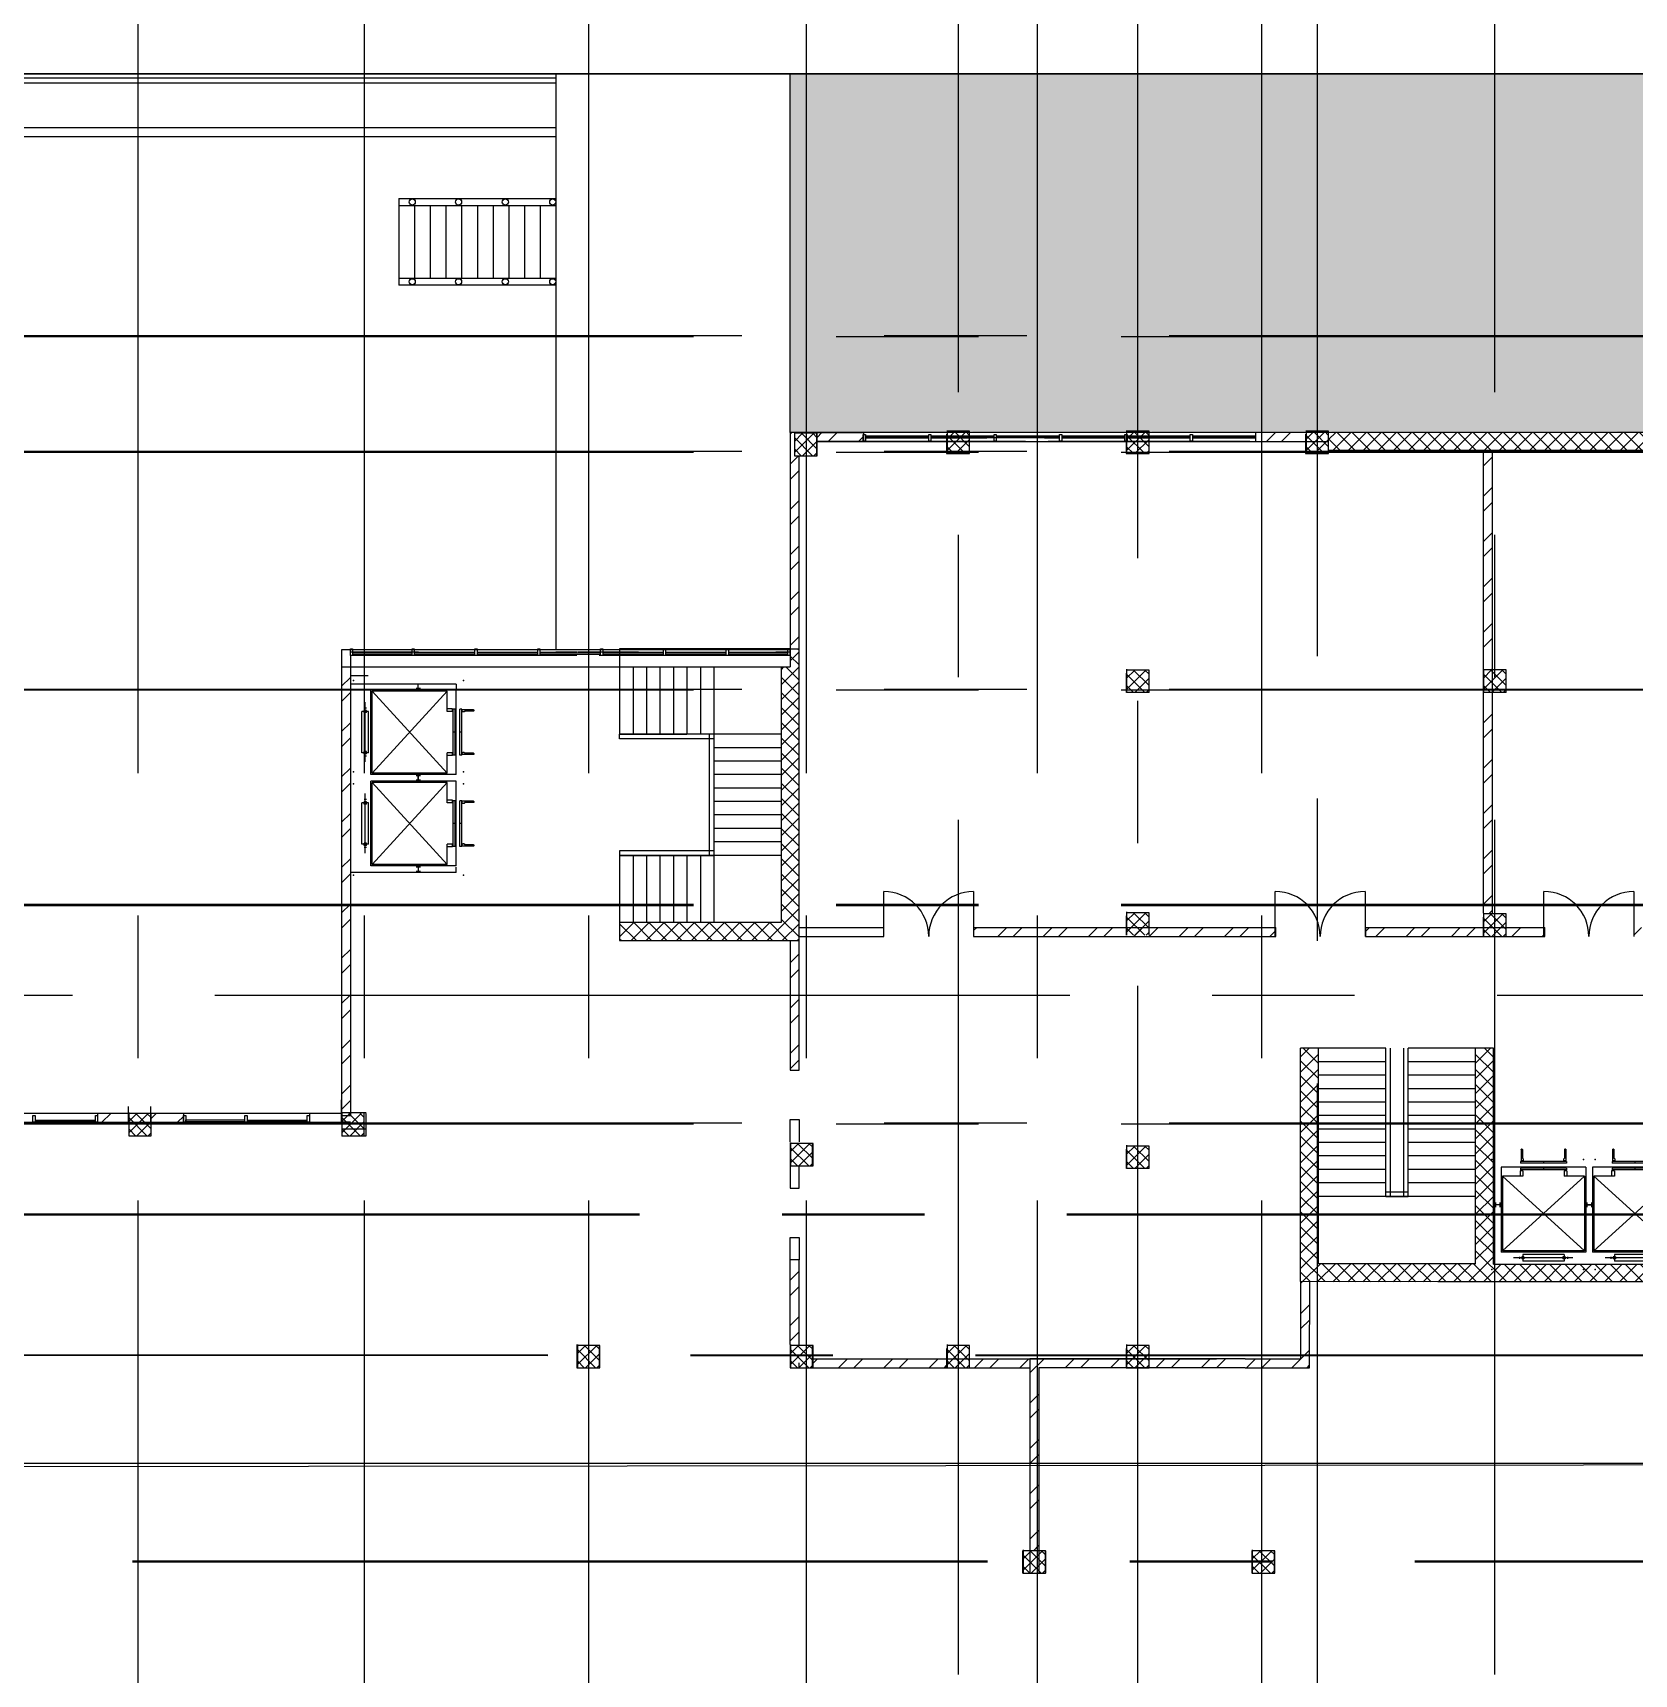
# Model space of a CAD drawing. Header units: millimetres. Extents: x 3062 to 3755, y 1606 to 1663.
# Drawn here: x 3176.96 to 3194.81, y 1625.57 to 1643.86 of the extents above; entities that cross this region are included whole.
import ezdxf

# ---------------------------------------------------------------- set-up
doc = ezdxf.new("R2010")
doc.units = ezdxf.units.MM
doc.linetypes.add('CENTER2', pattern=[28.575, 19.05, -3.175, 3.175, -3.175])
doc.linetypes.add('Dash', pattern=[6.35, 3.175, -3.175])
for name, color, linetype, lineweight in [('A-COLS', 52, 'Continuous', 9), ('A-GLAZ-CURT', 52, 'Continuous', 9), ('A-GLAZ-CWMG', 51, 'Continuous', 9)]:
    doc.layers.add(name, color=color, linetype=linetype, lineweight=lineweight)
for name, color, linetype in [('A-Flor-Strs', 12, 'Continuous'), ('m7aor', 4, 'Continuous'), ('WORK', 7, 'Continuous')]:
    doc.layers.add(name, color=color, linetype=linetype)
pattern_1 = [(45, (1183.39128, 870.09047), (-0.252569703, 0.252569703), []), (45, (1183.55966, 870.09047), (-0.252569703, 0.252569703), [])]
pattern_2 = [(45, (1183.39128, 870.09047), (-0.084189901, 0.084189901), []), (135, (1183.39128, 870.09047), (-0.084189901, -0.084189901), [])]

# ---------------------------------------------------------------- blocks, each defined once
blk = doc.blocks.new('System Panel - Glazed-408556-Level 1')
at = {"layer": 'A-GLAZ-CURT', "lineweight": 18}
for p, q in [((671, 49), (-671, 49)), ((-671, 49), (-671, 25)), ((-671, 25), (671, 25)), ((671, 25), (671, 49))]:
    blk.add_line(p, q, dxfattribs=at)
blk = doc.blocks.new('Rectangular Mullion - 50 x 150mm-408551-Level 1')
at = {"layer": 'A-GLAZ-CWMG'}
blk.add_line((148907, -84475), (148907, -85817), dxfattribs=at)
blk = doc.blocks.new('Rectangular Mullion - 50 x 150mm-V30-Level 1')
at = {"layer": 'A-GLAZ-CWMG', "lineweight": 25}
for p, q in [((-25, 75), (25, 75)), ((-25, -75), (-25, 75)), ((25, 75), (25, -75)), ((25, -75), (-25, -75))]:
    blk.add_line(p, q, dxfattribs=at)
blk = doc.blocks.new('System Panel - Glazed-408555-Level 1')
at = {"layer": 'A-GLAZ-CURT', "lineweight": 18}
for p, q in [((659, 49), (-659, 49)), ((-659, 49), (-659, 24)), ((-659, 24), (659, 24)), ((659, 24), (659, 49))]:
    blk.add_line(p, q, dxfattribs=at)
blk = doc.blocks.new('Rectangular Mullion - 50 x 150mm-V35-Level 1')
at = {"layer": 'A-GLAZ-CWMG', "lineweight": 25}
for p, q in [((0, 75), (-50, 75)), ((-50, 75), (-50, -75)), ((0, -75), (0, 75)), ((-50, -75), (0, -75))]:
    blk.add_line(p, q, dxfattribs=at)
blk = doc.blocks.new('System Panel - Glazed-413818-Level 1')
at = {"layer": 'A-GLAZ-CURT', "lineweight": 18}
for p, q in [((663, 49), (-663, 49)), ((-663, 49), (-663, 25)), ((-663, 25), (663, 25)), ((663, 25), (663, 49))]:
    blk.add_line(p, q, dxfattribs=at)
blk = doc.blocks.new('System Panel - Glazed-413819-Level 1')
at = {"layer": 'A-GLAZ-CURT', "lineweight": 18}
for p, q in [((675, 49), (-675, 49)), ((-675, 49), (-675, 25)), ((-675, 25), (675, 25)), ((675, 25), (675, 49))]:
    blk.add_line(p, q, dxfattribs=at)
blk = doc.blocks.new('System Panel - Glazed-V52-Level 1')
at = {"layer": 'A-GLAZ-CURT', "lineweight": 18}
for p, q in [((675, 49), (-675, 49)), ((-675, 49), (-675, 25)), ((-675, 25), (675, 25)), ((675, 25), (675, 49))]:
    blk.add_line(p, q, dxfattribs=at)
blk = doc.blocks.new('Rectangular Mullion - 50 x 150mm-413814-Level 1')
at = {"layer": 'A-GLAZ-CWMG'}
blk.add_line((146407, -57305), (146407, -58630), dxfattribs=at)
blk = doc.blocks.new('Rectangular Mullion - 50 x 150mm-413815-Level 1')
at = {"layer": 'A-GLAZ-CWMG'}
blk.add_line((146407, -55905), (146407, -57255), dxfattribs=at)
blk = doc.blocks.new('Rectangular Mullion - 50 x 150mm-V53-Level 1')
at = {"layer": 'A-GLAZ-CWMG'}
for p, q in [((146407, -53105), (146407, -53130)), ((146407, -53630), (146407, -54455))]:
    blk.add_line(p, q, dxfattribs=at)
blk = doc.blocks.new('Rectangular Mullion - 50 x 150mm-V34-Level 1')
at = {"layer": 'A-GLAZ-CWMG', "lineweight": 25}
for p, q in [((-50, 75), (0, 75)), ((-50, -75), (-50, 75)), ((0, 75), (0, -75)), ((0, -75), (-50, -75))]:
    blk.add_line(p, q, dxfattribs=at)
blk = doc.blocks.new('Rectangular Mullion - 50 x 150mm-V41-Level 1')
at = {"layer": 'A-GLAZ-CWMG', "lineweight": 25}
for p, q in [((0, 75), (-50, 75)), ((-50, 75), (-50, -75)), ((0, -75), (0, 75)), ((-50, -75), (0, -75))]:
    blk.add_line(p, q, dxfattribs=at)
blk = doc.blocks.new('Rectangular Mullion - 50 x 150mm-V42-Level 1')
at = {"layer": 'A-GLAZ-CWMG', "lineweight": 25}
for p, q in [((-25, 75), (25, 75)), ((-25, -75), (-25, 75)), ((25, 75), (25, -75)), ((25, -75), (-25, -75))]:
    blk.add_line(p, q, dxfattribs=at)
blk = doc.blocks.new('M_Rectangular Column - 50_50-377117-Level 1')
at = {"layer": 'A-COLS'}
for p, q in [((250, 250), (-250, 250)), ((-250, 250), (-250, -250)), ((250, -250), (250, 250)), ((-250, -250), (250, -250))]:
    blk.add_line(p, q, dxfattribs=at)
blk = doc.blocks.new('System Panel - Glazed-V11-Level 1')
at = {"layer": 'A-GLAZ-CURT', "lineweight": 18}
for p, q in [((704, 49), (-704, 49)), ((-704, 49), (-704, 25)), ((-704, 25), (704, 25)), ((704, 25), (704, 49))]:
    blk.add_line(p, q, dxfattribs=at)
blk = doc.blocks.new('System Panel - Glazed-V16-Level 1')
at = {"layer": 'A-GLAZ-CURT', "lineweight": 18}
for p, q in [((704, 49), (-704, 49)), ((-704, 49), (-704, 25)), ((-704, 25), (704, 25)), ((704, 25), (704, 49))]:
    blk.add_line(p, q, dxfattribs=at)
blk = doc.blocks.new('System Panel - Glazed-V17-Level 1')
at = {"layer": 'A-GLAZ-CURT', "lineweight": 18}
for p, q in [((704, 49), (-704, 49)), ((-704, 49), (-704, 25)), ((-704, 25), (704, 25)), ((704, 25), (704, 49))]:
    blk.add_line(p, q, dxfattribs=at)
blk = doc.blocks.new('Rectangular Mullion - 50 x 150mm-V24-Level 1')
at = {"layer": 'A-GLAZ-CWMG'}
blk.add_line((151507, -39912), (151507, -38630), dxfattribs=at)
blk = doc.blocks.new('Rectangular Mullion - 50 x 150mm-403559-Level 1')
at = {"layer": 'A-GLAZ-CWMG'}
blk.add_line((151507, -20969), (151507, -19562), dxfattribs=at)
blk = doc.blocks.new('Rectangular Mullion - 50 x 150mm-V25-Level 1')
at = {"layer": 'A-GLAZ-CWMG'}
for p, q in [((151507, -43130), (151507, -42876)), ((151507, -44283), (151507, -43630))]:
    blk.add_line(p, q, dxfattribs=at)
blk = doc.blocks.new('Rectangular Mullion - 50 x 150mm-V29-Level 1')
at = {"layer": 'A-GLAZ-CWMG', "lineweight": 25}
for p, q in [((-25, 75), (25, 75)), ((-25, -75), (-25, 75)), ((25, 75), (25, -75)), ((25, -75), (-25, -75))]:
    blk.add_line(p, q, dxfattribs=at)
blk = doc.blocks.new('AP11AA')
for p, q in [((-535, 2163), (-535, 2213)), ((-485, 2163), (-485, 2213)), ((-435, 2213), (-485, 2213)), ((460, 2263), (-460, 2263)), ((-460, 2113), (-460, 2263)), ((-435, 2163), (-435, 2213)), ((485, 2213), (435, 2213)), ((435, 2163), (435, 2213)), ((460, 2113), (460, 2263)), ((485, 2163), (485, 2213)), ((535, 2163), (535, 2213)), ((-945, 166), (-945, 2063)), ((945, 2063), (-945, 2063)), ((-915, 366), (-915, 2033)), ((915, 2033), (-915, 2033)), ((915, 366), (-915, 2033)), ((-915, 366), (915, 2033)), ((658, 2188), (-668, 2188)), ((-435, 2163), (-485, 2163)), ((460, 2113), (-460, 2113)), ((485, 2163), (435, 2163)), ((915, 366), (915, 2033)), ((945, 166), (945, 2063)), ((-1070, 957), (-1070, 1057)), ((-970, 1007), (-1070, 1007)), ((-970, 957), (-970, 1057)), ((970, 957), (970, 1057)), ((970, 1007), (1070, 1007)), ((1070, 957), (1070, 1057)), ((-460, 366), (-915, 366)), ((-520, 246), (-520, 366)), ((-460, 246), (-460, 366)), ((915, 366), (460, 366)), ((460, 246), (460, 366)), ((520, 246), (520, 366)), ((945, 166), (-945, 166)), ((-460, 246), (-520, 246)), ((510, 226), (-510, 226)), ((-510, 186), (-510, 226)), ((510, 186), (-510, 186)), ((510, 79), (-510, 79)), ((-510, 39), (-510, 79)), ((510, 39), (-510, 39)), ((-500, -225), (-500, 25)), ((-460, 25), (-500, 25)), ((-450, -15), (-450, 15)), ((0, 186), (0, 226)), ((0, 39), (0, 79)), ((450, -15), (450, 15)), ((520, 246), (460, 246)), ((500, 25), (460, 25)), ((500, -225), (500, 25)), ((510, 186), (510, 226)), ((510, 39), (510, 79)), ((-480, -235), (-490, -235)), ((-470, -225), (-470, -25)), ((-460, -25), (-470, -25)), ((470, -25), (460, -25)), ((470, -225), (470, -25)), ((490, -235), (480, -235))]:
    blk.add_line(p, q)
for centre, start, end in [((-460, 15), 0, 90), ((460, 15), 90, 180), ((-490, -225), 180, 270), ((-480, -225), 270, 0), ((-460, -15), 270, 0), ((460, -15), 180, 270), ((480, -225), 180, 270), ((490, -225), 270, 0)]:
    blk.add_arc(centre, 10, start, end)
for p in [(-1150, 2450), (1150, 2450), (-1150, 0), (1150, 0)]:
    blk.add_point(p)

msp = doc.modelspace()

# ---------------------------------------------------------------- hatches: boundary and pattern name
at = {"layer": 'WORK'}
h = msp.add_hatch(dxfattribs=at)
h.set_pattern_fill('EARTH', color=256, scale=0.105)
h.set_pattern_definition([(0, (1177.2709, 866.78954), (0.66675, 0.66675), [0.66675, -0.66675]), (0, (1177.2709, 867.0396), (0.66675, 0.66675), [0.66675, -0.66675]), (0, (1177.2709, 867.2896), (0.66675, 0.66675), [0.66675, -0.66675]), (90, (1177.35424, 867.37295), (-0.66675, 0.66675), [0.66675, -0.66675]), (90, (1177.6043, 867.37295), (-0.66675, 0.66675), [0.66675, -0.66675]), (90, (1177.8543, 867.37295), (-0.66675, 0.66675), [0.66675, -0.66675])])
h.paths.add_polyline_path([(3210.981, 1643.407), (3185.401, 1643.407), (3185.401, 1639.41), (3187.15, 1639.41), (3187.15, 1639.424), (3187.401, 1639.424), (3189.15, 1639.422), (3189.15, 1639.424), (3189.401, 1639.424), (3191.15, 1639.422), (3191.15, 1639.424), (3191.401, 1639.424), (3203.401, 1639.41), (3203.401, 1628.988), (3200.901, 1628.988), (3200.901, 1616.452), (3200.645, 1616.452), (3190.613, 1616.452), (3190.613, 1616.41), (3190.526, 1616.41), (3190.526, 1616.423), (3189.884, 1616.423), (3189.884, 1616.41), (3189.859, 1616.41), (3189.156, 1616.423), (3189.156, 1616.41), (3189.131, 1616.41), (3188.427, 1616.423), (3188.427, 1616.41), (3188.276, 1616.41), (3188.276, 1616.423), (3187.699, 1616.423), (3187.699, 1616.41), (3187.674, 1616.41), (3186.97, 1616.423), (3186.97, 1616.41), (3186.945, 1616.41), (3186.242, 1616.423), (3186.242, 1616.41), (3186.217, 1616.41), (3185.526, 1616.423), (3185.526, 1616.41), (3185.401, 1612.307), (3210.981, 1612.307)])
h = msp.add_hatch(dxfattribs=at)
h.set_pattern_fill('ANSI32', color=256, scale=0.0375)
h.set_pattern_definition(pattern_1)
h.paths.add_polyline_path([(3178.64, 1631.822), (3178.281, 1631.822), (3178.281, 1631.722), (3178.64, 1631.722)])
h.paths.add_polyline_path([(3178.026, 1631.822), (3177.684, 1631.822), (3177.684, 1631.722), (3178.026, 1631.722)])
h.paths.add_polyline_path([(3176.279, 1631.822), (3175.901, 1631.822), (3175.901, 1634.598), (3175.876, 1634.598), (3175.876, 1634.595), (3175.801, 1634.595), (3175.801, 1634.297), (3175.831, 1634.297), (3175.831, 1634.047), (3175.801, 1634.047), (3175.801, 1633.147), (3175.543, 1633.147), (3175.543, 1633.047), (3175.801, 1633.047), (3175.801, 1631.722), (3176.279, 1631.722)])
h.paths.add_polyline_path([(3175.901, 1637.114), (3175.801, 1637.114), (3175.801, 1636.747), (3175.831, 1636.747), (3175.831, 1636.497), (3175.801, 1636.497), (3175.801, 1635.99), (3175.901, 1635.99)])
h.paths.add_polyline_path([(3175.901, 1640.577), (3175.831, 1640.577), (3175.831, 1640.347), (3175.801, 1640.347), (3175.801, 1639.247), (3175.831, 1639.247), (3175.831, 1638.997), (3175.801, 1638.997), (3175.801, 1638.507), (3175.901, 1638.507)])
h.paths.add_polyline_path([(3175.901, 1640.677), (3175.147, 1640.677), (3175.147, 1640.577), (3175.581, 1640.577), (3175.581, 1640.597), (3175.831, 1640.597), (3175.831, 1640.577), (3175.901, 1640.577)])
h.paths.add_polyline_path([(3173.741, 1640.652), (3173.742, 1640.677), (3172.6, 1640.677), (3172.6, 1640.652), (3172.6, 1640.652), (3172.6, 1640.577), (3173.031, 1640.577), (3173.031, 1640.652), (3173.281, 1640.652), (3173.281, 1640.577), (3173.741, 1640.577)])
h.paths.add_polyline_path([(3171.195, 1640.677), (3170.152, 1640.677), (3170.152, 1640.652), (3170.154, 1640.652), (3170.154, 1640.577), (3170.482, 1640.577), (3170.482, 1640.602), (3170.732, 1640.602), (3170.732, 1640.577), (3171.195, 1640.577)])
h = msp.add_hatch(dxfattribs=at)
h.set_pattern_fill('ANSI32', color=256, scale=0.0375)
h.set_pattern_definition(pattern_1)
h.paths.add_polyline_path([(3186.217, 1639.41), (3185.701, 1639.41), (3185.701, 1639.31), (3186.217, 1639.31)])
h.paths.add_polyline_path([(3185.501, 1639.15), (3185.449, 1639.15), (3185.449, 1639.41), (3185.401, 1639.41), (3185.401, 1636.999), (3185.501, 1636.999)])
h.paths.add_polyline_path([(3191.145, 1639.389), (3191.148, 1639.41), (3190.588, 1639.41), (3190.588, 1639.31), (3191.145, 1639.31)])
h.paths.add_polyline_path([(3200.701, 1629.088), (3199.401, 1629.088), (3199.401, 1628.988), (3200.701, 1628.988)])
h.paths.add_polyline_path([(3199.145, 1629.088), (3197.401, 1629.088), (3197.401, 1628.988), (3199.145, 1628.988)])
h.paths.add_polyline_path([(3194.684, 1631.164), (3195.519, 1631.164), (3195.519, 1630.414), (3194.684, 1630.414)], flags=16)
h.paths.add_polyline_path([(3195.519, 1630.414), (3195.519, 1631.164), (3194.684, 1631.164), (3194.684, 1630.414)])
at = {"layer": 'WORK', "ltscale": 0.53}
h = msp.add_hatch(dxfattribs=at)
h.set_pattern_fill('ANSI37', color=256, scale=0.028, angle=-90)
h.set_pattern_definition([(315, (2211.80339, 4272.80004), (0.0628617928, 0.0628617928), []), (45, (2211.80339, 4272.80004), (-0.0628617928, 0.0628617928), [])])
h.paths.add_polyline_path([(3185.699, 1639.15), (3185.699, 1639.4), (3185.449, 1639.4), (3185.449, 1639.15), (3185.549, 1639.15)])
h = msp.add_hatch(dxfattribs=at)
h.set_pattern_fill('ANSI37', color=256, scale=0.028, angle=-90)
h.set_pattern_definition([(315, (2213.505115, 4272.82374), (0.0628617928, 0.0628617928), []), (45, (2213.505115, 4272.82374), (-0.0628617928, 0.0628617928), [])])
h.paths.add_polyline_path([(3187.401, 1639.174), (3187.401, 1639.424), (3187.15, 1639.424), (3187.15, 1639.174), (3187.25, 1639.174)])
h = msp.add_hatch(dxfattribs=at)
h.set_pattern_fill('ANSI37', color=256, scale=0.028, angle=-90)
h.set_pattern_definition([(315, (2215.505115, 4272.82374), (0.0628617928, 0.0628617928), []), (45, (2215.505115, 4272.82374), (-0.0628617928, 0.0628617928), [])])
h.paths.add_polyline_path([(3189.401, 1639.174), (3189.401, 1639.424), (3189.15, 1639.424), (3189.15, 1639.174), (3189.25, 1639.174)])
h = msp.add_hatch(dxfattribs=at)
h.set_pattern_fill('ANSI37', color=256, scale=0.028, angle=-90)
h.set_pattern_definition([(315, (2217.505115, 4272.82374), (0.0628617928, 0.0628617928), []), (45, (2217.505115, 4272.82374), (-0.0628617928, 0.0628617928), [])])
h.paths.add_polyline_path([(3191.401, 1639.174), (3191.401, 1639.424), (3191.15, 1639.424), (3191.15, 1639.174), (3191.25, 1639.174)])
at = {"layer": 'WORK'}
h = msp.add_hatch(dxfattribs=at)
h.set_pattern_fill('ANSI37', color=256, scale=0.0375)
h.set_pattern_definition(pattern_2)
h.paths.add_polyline_path([(3203.401, 1639.41), (3191.401, 1639.41), (3191.401, 1639.21), (3203.201, 1639.21), (3203.201, 1629.187), (3200.701, 1629.187), (3200.701, 1628.987), (3200.701, 1627.871), (3200.901, 1627.871), (3200.901, 1628.988), (3203.401, 1628.988)])
h.paths.add_polyline_path([(3200.701, 1627.871), (3200.701, 1616.652), (3200.895, 1616.652), (3200.895, 1616.702), (3200.9, 1627.871)])
h = msp.add_hatch(dxfattribs=at)
h.set_pattern_fill('ANSI32', color=256, scale=0.0375)
h.set_pattern_definition(pattern_1)
h.paths.add_polyline_path([(3193.128, 1636.513), (3193.228, 1636.513), (3193.228, 1634.044), (3193.128, 1634.044), (3193.128, 1634.053)])
h.paths.add_polyline_path([(3193.228, 1639.21), (3193.128, 1639.21), (3193.128, 1636.763), (3193.228, 1636.763)])
h.paths.add_polyline_path([(3193.122, 1633.894), (3191.813, 1633.894), (3191.813, 1633.794), (3193.122, 1633.794)])
h.paths.add_polyline_path([(3190.813, 1633.894), (3187.445, 1633.894), (3187.445, 1633.794), (3190.813, 1633.794)])
h = msp.add_hatch(dxfattribs=at)
h.set_pattern_fill('ANSI37', color=256, scale=0.0375)
h.set_pattern_definition(pattern_2)
h.paths.add_polyline_path([(3185.501, 1636.999), (3185.401, 1636.999), (3185.401, 1636.924), (3185.401, 1636.797), (3185.301, 1636.797), (3185.301, 1633.947), (3183.501, 1633.947), (3183.501, 1633.747), (3185.501, 1633.747)])
h = msp.add_hatch(dxfattribs=at)
h.set_pattern_fill('ANSI32', color=256, scale=0.0375)
h.set_pattern_definition(pattern_1)
h.paths.add_polyline_path([(3180.501, 1636.797), (3180.401, 1636.797), (3180.401, 1631.831), (3180.501, 1631.831)])
at = {"layer": 'WORK', "ltscale": 0.53}
h = msp.add_hatch(dxfattribs=at)
h.set_pattern_fill('ANSI37', color=256, scale=0.028, angle=-90)
h.set_pattern_definition([(315, (2215.505115, 4270.16235), (0.0628617928, 0.0628617928), []), (45, (2215.505115, 4270.16235), (-0.0628617928, 0.0628617928), [])])
h.paths.add_polyline_path([(3189.401, 1636.512), (3189.401, 1636.762), (3189.15, 1636.762), (3189.15, 1636.512), (3189.25, 1636.512)])
h = msp.add_hatch(dxfattribs=at)
h.set_pattern_fill('ANSI37', color=256, scale=0.028, angle=-90)
h.set_pattern_definition([(315, (2219.482455, 4270.16312), (0.0628617928, 0.0628617928), []), (45, (2219.482455, 4270.16312), (-0.0628617928, 0.0628617928), [])])
h.paths.add_polyline_path([(3193.378, 1636.513), (3193.378, 1636.763), (3193.128, 1636.763), (3193.128, 1636.513), (3193.228, 1636.513)])
h = msp.add_hatch(dxfattribs=at)
h.set_pattern_fill('ANSI37', color=256, scale=0.028, angle=-90)
h.set_pattern_definition([(315, (2215.505115, 4267.45715), (0.0628617928, 0.0628617928), []), (45, (2215.505115, 4267.45715), (-0.0628617928, 0.0628617928), [])])
h.paths.add_polyline_path([(3189.401, 1633.807), (3189.401, 1634.057), (3189.15, 1634.057), (3189.15, 1633.807), (3189.25, 1633.807)])
h = msp.add_hatch(dxfattribs=at)
h.set_pattern_fill('ANSI37', color=256, scale=0.028, angle=-90)
h.set_pattern_definition([(315, (2219.482455, 4267.44458), (0.0628617928, 0.0628617928), []), (45, (2219.482455, 4267.44458), (-0.0628617928, 0.0628617928), [])])
h.paths.add_polyline_path([(3193.378, 1633.794), (3193.378, 1634.044), (3193.128, 1634.044), (3193.128, 1633.794), (3193.228, 1633.794)])
at = {"layer": 'WORK'}
h = msp.add_hatch(dxfattribs=at)
h.set_pattern_fill('ANSI32', color=256, scale=0.0375)
h.set_pattern_definition(pattern_1)
h.paths.add_polyline_path([(3197.145, 1633.894), (3194.811, 1633.894), (3194.811, 1633.794), (3197.145, 1633.794)])
h.paths.add_polyline_path([(3193.811, 1633.894), (3193.378, 1633.894), (3193.378, 1633.794), (3193.811, 1633.794)])
h.paths.add_polyline_path([(3197.245, 1633.794), (3197.145, 1633.794), (3197.146, 1632.775), (3197.246, 1632.775)])
h.paths.add_polyline_path([(3197.247, 1631.775), (3197.147, 1631.775), (3197.148, 1631.459), (3197.248, 1631.459)])
h = msp.add_hatch(dxfattribs=at)
h.set_pattern_fill('ANSI32', color=256, scale=0.0375)
h.set_pattern_definition(pattern_1)
h.paths.add_polyline_path([(3185.501, 1633.747), (3185.401, 1633.747), (3185.401, 1632.302), (3185.501, 1632.302)])
h.paths.add_polyline_path([(3185.501, 1630.189), (3185.401, 1630.189), (3185.401, 1629.246), (3185.406, 1629.246), (3185.501, 1629.243)])
h.paths.add_polyline_path([(3187.145, 1629.087), (3185.656, 1629.087), (3185.656, 1628.987), (3187.145, 1628.987)])
h.paths.add_polyline_path([(3188.073, 1629.087), (3187.401, 1629.087), (3187.401, 1628.987), (3188.073, 1628.987)])
h.paths.add_polyline_path([(3189.145, 1629.087), (3188.073, 1629.087), (3188.073, 1628.987), (3188.073, 1627.871), (3188.173, 1627.871), (3188.173, 1628.987), (3189.145, 1628.987)])
h.paths.add_polyline_path([(3191.191, 1629.947), (3191.089, 1629.947), (3191.089, 1629.087), (3190.471, 1629.087), (3189.401, 1629.087), (3189.401, 1628.987), (3190.471, 1628.987), (3191.189, 1628.987)])
h = msp.add_hatch(dxfattribs=at)
h.set_pattern_fill('ANSI37', color=256, scale=0.0375)
h.set_pattern_definition(pattern_2)
h.paths.add_polyline_path([(3195.645, 1630.14), (3193.239, 1630.14), (3193.239, 1632.547), (3193.039, 1632.547), (3193.039, 1630.147), (3191.289, 1630.147), (3191.289, 1632.547), (3191.089, 1632.547), (3191.089, 1629.947), (3193.039, 1629.944), (3195.401, 1629.944), (3195.545, 1629.944), (3195.545, 1628.988), (3197.145, 1628.988), (3197.145, 1629.088), (3195.645, 1629.088)])
at = {"layer": 'WORK', "ltscale": 0.53}
h = msp.add_hatch(dxfattribs=at)
h.set_pattern_fill('ANSI37', color=256, scale=0.028, angle=-90)
h.set_pattern_definition([(315, (2204.38559, 4265.22252), (0.0628617928, 0.0628617928), []), (45, (2204.38559, 4265.22252), (-0.0628617928, 0.0628617928), [])])
h.paths.add_polyline_path([(3178.281, 1631.572), (3178.281, 1631.822), (3178.031, 1631.822), (3178.031, 1631.572), (3178.131, 1631.572)])
h = msp.add_hatch(dxfattribs=at)
h.set_pattern_fill('ANSI37', color=256, scale=0.028, angle=-90)
h.set_pattern_definition([(315, (2206.76059, 4265.22252), (0.0628617928, 0.0628617928), []), (45, (2206.76059, 4265.22252), (-0.0628617928, 0.0628617928), [])])
h.paths.add_polyline_path([(3180.656, 1631.572), (3180.656, 1631.822), (3180.406, 1631.822), (3180.406, 1631.572), (3180.506, 1631.572)])
h = msp.add_hatch(dxfattribs=at)
h.set_pattern_fill('ANSI37', color=256, scale=0.028, angle=-90)
h.set_pattern_definition([(315, (2211.76059, 4264.88752), (0.0628617928, 0.0628617928), []), (45, (2211.76059, 4264.88752), (-0.0628617928, 0.0628617928), [])])
h.paths.add_polyline_path([(3185.656, 1631.237), (3185.656, 1631.487), (3185.406, 1631.487), (3185.406, 1631.237), (3185.506, 1631.237)])
h = msp.add_hatch(dxfattribs=at)
h.set_pattern_fill('ANSI37', color=256, scale=0.028, angle=-90)
h.set_pattern_definition([(315, (2215.505115, 4264.85839), (0.0628617928, 0.0628617928), []), (45, (2215.505115, 4264.85839), (-0.0628617928, 0.0628617928), [])])
h.paths.add_polyline_path([(3189.401, 1631.208), (3189.401, 1631.458), (3189.15, 1631.458), (3189.15, 1631.208), (3189.25, 1631.208)])
h = msp.add_hatch(dxfattribs=at)
h.set_pattern_fill('ANSI37', color=256, scale=0.028, angle=-90)
h.set_pattern_definition([(315, (2209.38559, 4262.63752), (0.0628617928, 0.0628617928), []), (45, (2209.38559, 4262.63752), (-0.0628617928, 0.0628617928), [])])
h.paths.add_polyline_path([(3183.281, 1628.987), (3183.281, 1629.237), (3183.031, 1629.237), (3183.031, 1628.987), (3183.131, 1628.987)])
h = msp.add_hatch(dxfattribs=at)
h.set_pattern_fill('ANSI37', color=256, scale=0.028, angle=-90)
h.set_pattern_definition([(315, (2211.76059, 4262.63752), (0.0628617928, 0.0628617928), []), (45, (2211.76059, 4262.63752), (-0.0628617928, 0.0628617928), [])])
h.paths.add_polyline_path([(3185.656, 1628.987), (3185.656, 1629.237), (3185.406, 1629.237), (3185.406, 1628.987), (3185.506, 1628.987)])
h = msp.add_hatch(dxfattribs=at)
h.set_pattern_fill('ANSI37', color=256, scale=0.028, angle=-90)
h.set_pattern_definition([(315, (2213.505115, 4262.63752), (0.0628617928, 0.0628617928), []), (45, (2213.505115, 4262.63752), (-0.0628617928, 0.0628617928), [])])
h.paths.add_polyline_path([(3187.401, 1628.987), (3187.401, 1629.237), (3187.15, 1629.237), (3187.15, 1628.987), (3187.25, 1628.987)])
h = msp.add_hatch(dxfattribs=at)
h.set_pattern_fill('ANSI37', color=256, scale=0.028, angle=-90)
h.set_pattern_definition([(315, (2215.505115, 4262.63752), (0.0628617928, 0.0628617928), []), (45, (2215.505115, 4262.63752), (-0.0628617928, 0.0628617928), [])])
h.paths.add_polyline_path([(3189.401, 1628.987), (3189.401, 1629.237), (3189.15, 1629.237), (3189.15, 1628.987), (3189.25, 1628.987)])
at = {"layer": 'WORK'}
h = msp.add_hatch(dxfattribs=at)
h.set_pattern_fill('ANSI32', color=256, scale=0.0375)
h.set_pattern_definition(pattern_1)
h.paths.add_polyline_path([(3188.173, 1627.871), (3188.073, 1627.871), (3188.073, 1626.948), (3188.173, 1626.948)])
h.paths.add_polyline_path([(3188.173, 1624.422), (3188.073, 1624.422), (3188.073, 1622.428), (3188.173, 1622.428)])
h.paths.add_polyline_path([(3187.999, 1622.347), (3187.558, 1622.347), (3187.558, 1622.247), (3187.999, 1622.247)])
h.paths.add_polyline_path([(3186.041, 1622.347), (3185.501, 1622.347), (3185.501, 1622.247), (3186.041, 1622.247)])
at = {"layer": 'WORK', "ltscale": 0.53}
h = msp.add_hatch(dxfattribs=at)
h.set_pattern_fill('ANSI37', color=256, scale=0.028, angle=-90)
h.set_pattern_definition([(315, (2214.35123, 4260.348235), (0.0628617928, 0.0628617928), []), (45, (2214.35123, 4260.348235), (-0.0628617928, 0.0628617928), [])])
h.paths.add_polyline_path([(3188.247, 1626.698), (3188.247, 1626.948), (3187.997, 1626.948), (3187.997, 1626.698), (3188.097, 1626.698)])
h = msp.add_hatch(dxfattribs=at)
h.set_pattern_fill('ANSI37', color=256, scale=0.028, angle=-90)
h.set_pattern_definition([(315, (2216.905865, 4260.348235), (0.0628617928, 0.0628617928), []), (45, (2216.905865, 4260.348235), (-0.0628617928, 0.0628617928), [])])
h.paths.add_polyline_path([(3190.801, 1626.698), (3190.801, 1626.948), (3190.551, 1626.948), (3190.551, 1626.698), (3190.651, 1626.698)])

# ---------------------------------------------------------------- linework, layer by layer
at = {"layer": 'm7aor', "linetype": 'CENTER2', "ltscale": 0.5}
for p, q in [((3191.273, 1646.443), (3191.273, 1609.579)), ((3189.276, 1609.432), (3189.276, 1646.296)), ((3178.133, 1645.138), (3178.133, 1611.282)), ((3180.655, 1645.138), (3180.655, 1611.282)), ((3183.156, 1645.138), (3183.156, 1611.282)), ((3185.578, 1645.138), (3185.578, 1611.282)), ((3187.276, 1611.282), (3187.276, 1645.138)), ((3188.153, 1645.138), (3188.153, 1611.282)), ((3190.653, 1645.138), (3190.653, 1611.282)), ((3193.253, 1611.282), (3193.253, 1645.138)), ((3213.438, 1640.486), (3149.5, 1640.486)), ((3212.901, 1640.475), (3149.5, 1640.475)), ((3213.438, 1639.196), (3149.5, 1639.196)), ((3212.901, 1639.185), (3149.5, 1639.185)), ((3213.438, 1636.547), (3149.5, 1636.547)), ((3212.901, 1636.536), (3149.5, 1636.536)), ((3212.901, 1634.148), (3149.5, 1634.148)), ((3212.901, 1634.136), (3149.5, 1634.136)), ((3150.416, 1633.138), (3215.189, 1633.138)), ((3213.438, 1631.713), (3149.5, 1631.713)), ((3212.901, 1631.702), (3149.5, 1631.702)), ((3212.298, 1630.7), (3149.5, 1630.7)), ((3212.298, 1630.689), (3149.5, 1630.689)), ((3211.278, 1629.128), (3150.574, 1629.128)), ((3211.278, 1629.117), (3150.574, 1629.127)), ((3149.5, 1626.834), (3213.438, 1626.834)), ((3149.5, 1626.823), (3212.901, 1626.823))]:
    msp.add_line(p, q, dxfattribs=at)
at = {"layer": 'WORK'}
for p, q in [((3210.981, 1643.407), (3150.981, 1643.407)), ((3182.791, 1643.407), (3182.791, 1636.986)), ((3185.401, 1639.41), (3185.401, 1643.407)), ((3182.791, 1643.357), (3150.981, 1643.357)), ((3185.701, 1639.31), (3185.701, 1639.41)), ((3185.701, 1639.41), (3186.217, 1639.41)), ((3186.217, 1639.41), (3186.217, 1639.31)), ((3185.699, 1639.297), (3185.701, 1639.297)), ((3186.217, 1639.31), (3185.701, 1639.31)), ((3186.242, 1639.349), (3186.945, 1639.349)), ((3186.97, 1639.349), (3187.591, 1639.349)), ((3188.237, 1639.349), (3188.402, 1639.349)), ((3188.427, 1639.349), (3189.131, 1639.349)), ((3189.156, 1639.349), (3189.859, 1639.349)), ((3189.884, 1639.349), (3190.588, 1639.349)), ((3203.201, 1639.21), (3191.401, 1639.21)), ((3193.128, 1634.053), (3193.128, 1639.21)), ((3193.228, 1634.053), (3193.228, 1639.21)), ((3185.401, 1636.999), (3185.501, 1636.999)), ((3181.261, 1636.961), (3181.888, 1636.961)), ((3181.913, 1636.961), (3182.588, 1636.961)), ((3182.613, 1636.961), (3182.791, 1636.961)), ((3183.711, 1636.961), (3183.988, 1636.961)), ((3184.013, 1636.961), (3184.688, 1636.961)), ((3184.713, 1636.961), (3185.241, 1636.961)), ((3185.401, 1636.924), (3185.401, 1636.797)), ((3180.701, 1636.697), (3180.501, 1636.697)), ((3189.401, 1636.512), (3189.15, 1636.512)), ((3193.378, 1636.513), (3193.128, 1636.513)), ((3185.301, 1636.047), (3183.501, 1636.047)), ((3184.551, 1635.997), (3183.501, 1635.997)), ((3184.501, 1634.697), (3184.501, 1636.047)), ((3184.551, 1634.747), (3183.501, 1634.747)), ((3183.501, 1634.697), (3183.501, 1633.747)), ((3183.651, 1634.697), (3183.651, 1633.947)), ((3183.801, 1634.697), (3183.801, 1633.947)), ((3183.951, 1634.697), (3183.951, 1633.947)), ((3184.101, 1634.697), (3184.101, 1633.947)), ((3184.251, 1634.697), (3184.251, 1633.947)), ((3184.401, 1634.697), (3184.401, 1633.947)), ((3186.445, 1633.794), (3186.445, 1634.294)), ((3187.445, 1634.294), (3187.445, 1633.794)), ((3190.807, 1633.794), (3190.807, 1634.294)), ((3191.807, 1634.294), (3191.807, 1633.794)), ((3193.801, 1633.794), (3193.801, 1634.294)), ((3194.801, 1634.294), (3194.801, 1633.794)), ((3185.501, 1633.894), (3186.445, 1633.894)), ((3187.445, 1633.894), (3190.813, 1633.894)), ((3190.813, 1633.794), (3190.813, 1633.894)), ((3191.813, 1633.894), (3193.811, 1633.894)), ((3191.813, 1633.894), (3191.813, 1633.794)), ((3193.811, 1633.794), (3193.811, 1633.894)), ((3183.501, 1633.747), (3185.501, 1633.747)), ((3185.501, 1633.794), (3186.445, 1633.794)), ((3187.445, 1633.794), (3190.813, 1633.794)), ((3191.813, 1633.794), (3193.811, 1633.794)), ((3185.401, 1632.573), (3185.401, 1632.302)), ((3185.501, 1632.302), (3185.501, 1632.573)), ((3192.039, 1632.547), (3191.089, 1632.547)), ((3191.089, 1629.947), (3191.089, 1632.547)), ((3191.289, 1630.147), (3191.289, 1632.547)), ((3192.039, 1630.897), (3192.039, 1632.547)), ((3192.089, 1630.897), (3192.089, 1632.547)), ((3192.239, 1630.897), (3192.239, 1632.547)), ((3192.289, 1630.897), (3192.289, 1632.547)), ((3193.239, 1632.547), (3192.289, 1632.547)), ((3193.039, 1630.14), (3193.039, 1632.547)), ((3193.239, 1630.14), (3193.239, 1632.547)), ((3185.401, 1632.302), (3185.501, 1632.302)), ((3192.039, 1632.397), (3191.289, 1632.397)), ((3192.039, 1632.247), (3191.289, 1632.247)), ((3192.039, 1632.097), (3191.289, 1632.097)), ((3180.401, 1631.722), (3180.401, 1631.972)), ((3192.039, 1631.947), (3191.289, 1631.947)), ((3177.684, 1631.822), (3177.684, 1631.722)), ((3178.64, 1631.822), (3178.64, 1631.722)), ((3180.045, 1631.822), (3180.045, 1631.722)), ((3180.401, 1631.797), (3180.501, 1631.797)), ((3180.501, 1631.722), (3180.401, 1631.722)), ((3180.406, 1631.831), (3180.676, 1631.831)), ((3185.401, 1631.504), (3185.401, 1631.754)), ((3185.401, 1631.754), (3185.501, 1631.754)), ((3185.501, 1631.754), (3185.501, 1631.504)), ((3192.039, 1631.797), (3191.289, 1631.797)), ((3178.031, 1631.572), (3178.281, 1631.572)), ((3185.401, 1631.237), (3185.401, 1630.987)), ((3185.501, 1630.987), (3185.501, 1631.237)), ((3189.401, 1631.208), (3189.15, 1631.208)), ((3185.401, 1630.987), (3185.501, 1630.987)), ((3193.039, 1630.897), (3191.289, 1630.897)), ((3185.401, 1630.189), (3185.401, 1630.439)), ((3185.401, 1630.439), (3185.501, 1630.439)), ((3185.501, 1630.439), (3185.501, 1630.189)), ((3193.039, 1630.147), (3191.289, 1630.147)), ((3193.039, 1629.944), (3191.089, 1629.947)), ((3193.039, 1629.944), (3192.618, 1629.944)), ((3187.401, 1629.237), (3187.301, 1629.237)), ((3185.651, 1629.087), (3188.07, 1629.087)), ((3185.651, 1628.987), (3188.07, 1628.987)), ((3190.471, 1629.087), (3188.073, 1629.087)), ((3188.073, 1629.087), (3188.073, 1626.698)), ((3190.471, 1628.987), (3188.173, 1628.987)), ((3188.173, 1628.987), (3188.173, 1626.698))]:
    msp.add_line(p, q, dxfattribs=at)
at = {"layer": 'WORK', "ltscale": 0.5}
for p, q in [((3150.981, 1643.407), (3210.981, 1643.407)), ((3151.081, 1643.307), (3182.791, 1643.307)), ((3151.581, 1642.807), (3182.791, 1642.807)), ((3151.581, 1642.707), (3182.791, 1642.707)), ((3181.041, 1642.015), (3182.791, 1642.015)), ((3181.041, 1642.015), (3181.041, 1641.05)), ((3181.041, 1641.94), (3182.791, 1641.94)), ((3181.216, 1641.94), (3181.216, 1641.125)), ((3181.391, 1641.94), (3181.391, 1641.125)), ((3181.566, 1641.94), (3181.566, 1641.125)), ((3181.741, 1641.94), (3181.741, 1641.125)), ((3181.916, 1641.94), (3181.916, 1641.125)), ((3182.091, 1641.94), (3182.091, 1641.125)), ((3182.266, 1641.94), (3182.266, 1641.125)), ((3182.441, 1641.94), (3182.441, 1641.125)), ((3182.616, 1641.94), (3182.616, 1641.125)), ((3182.791, 1641.125), (3181.041, 1641.125)), ((3182.791, 1641.05), (3181.041, 1641.05)), ((3190.588, 1639.41), (3190.588, 1639.31)), ((3185.699, 1639.31), (3191.401, 1639.31)), ((3185.401, 1636.999), (3183.501, 1636.999)), ((3183.501, 1636.999), (3183.501, 1636.797)), ((3185.401, 1636.924), (3185.401, 1636.999)), ((3181.678, 1636.605), (3180.501, 1636.605)), ((3181.678, 1636.605), (3181.678, 1636.542)), ((3183.501, 1636.047), (3184.251, 1636.047)), ((3183.501, 1635.997), (3183.501, 1636.047)), ((3183.501, 1634.747), (3183.501, 1634.697)), ((3183.501, 1634.697), (3184.551, 1634.697)), ((3181.678, 1634.505), (3180.501, 1634.505)), ((3181.678, 1634.505), (3181.678, 1634.567)), ((3192.039, 1630.947), (3192.289, 1630.947)), ((3192.039, 1630.897), (3192.289, 1630.897)), ((3185.401, 1629.246), (3185.401, 1630.189)), ((3185.501, 1630.189), (3185.401, 1630.189)), ((3185.501, 1629.246), (3185.501, 1630.189)), ((3191.089, 1629.947), (3191.089, 1629.087)), ((3191.189, 1628.987), (3191.191, 1629.947)), ((3190.471, 1629.087), (3191.089, 1629.087)), ((3190.471, 1628.987), (3191.189, 1628.987))]:
    msp.add_line(p, q, dxfattribs=at)
at = {"layer": 'WORK', "lineweight": 25}
for p, q in [((3185.401, 1639.41), (3185.401, 1636.924)), ((3203.401, 1639.41), (3185.401, 1639.41)), ((3185.701, 1639.15), (3185.701, 1639.375)), ((3187.145, 1639.389), (3187.145, 1639.174)), ((3189.145, 1639.389), (3189.145, 1639.174)), ((3191.145, 1639.389), (3191.145, 1639.174)), ((3185.701, 1639.31), (3188.051, 1639.31)), ((3187.145, 1639.174), (3187.401, 1639.174)), ((3188.237, 1639.349), (3187.591, 1639.349)), ((3188.301, 1639.31), (3190.521, 1639.31)), ((3189.145, 1639.174), (3189.401, 1639.174)), ((3191.145, 1639.174), (3191.401, 1639.174)), ((3185.501, 1632.573), (3185.501, 1639.15)), ((3185.501, 1639.15), (3185.701, 1639.15)), ((3180.401, 1636.986), (3180.401, 1631.791)), ((3185.401, 1636.986), (3180.401, 1636.986)), ((3180.401, 1636.797), (3185.401, 1636.797)), ((3181.261, 1636.961), (3180.501, 1636.961)), ((3180.501, 1636.924), (3180.501, 1631.797)), ((3183.026, 1636.961), (3182.791, 1636.961)), ((3183.711, 1636.961), (3183.031, 1636.961)), ((3185.401, 1636.961), (3185.241, 1636.961)), ((3189.145, 1636.727), (3189.145, 1636.512)), ((3193.122, 1636.728), (3193.122, 1636.513)), ((3189.145, 1634.022), (3189.145, 1633.807)), ((3193.122, 1634.009), (3193.122, 1633.794)), ((3185.401, 1633.747), (3185.401, 1632.573)), ((3178.026, 1631.897), (3178.026, 1631.722)), ((3178.276, 1631.722), (3178.276, 1631.897)), ((3175.801, 1631.722), (3180.401, 1631.722)), ((3180.401, 1631.822), (3175.901, 1631.822)), ((3180.676, 1631.572), (3180.676, 1631.822)), ((3180.676, 1631.647), (3180.406, 1631.647)), ((3180.406, 1631.572), (3180.676, 1631.572)), ((3185.656, 1631.487), (3185.401, 1631.487)), ((3189.145, 1631.423), (3189.145, 1631.208)), ((3185.401, 1631.237), (3185.656, 1631.237)), ((3195.401, 1629.944), (3193.039, 1629.944)), ((3183.281, 1629.237), (3183.026, 1629.237)), ((3185.656, 1629.237), (3185.401, 1629.237)), ((3187.145, 1629.202), (3187.145, 1628.987)), ((3189.145, 1629.202), (3189.145, 1628.987)), ((3183.026, 1628.987), (3183.281, 1628.987)), ((3185.401, 1628.987), (3185.656, 1628.987)), ((3185.501, 1628.987), (3185.501, 1629.042)), ((3187.145, 1628.987), (3187.401, 1628.987)), ((3189.145, 1628.987), (3189.401, 1628.987)), ((3190.471, 1628.987), (3190.571, 1628.987))]:
    msp.add_line(p, q, dxfattribs=at)
at = {"layer": 'WORK', "linetype": 'Dash'}
for p, q in [((3183.501, 1636.797), (3183.501, 1636.047)), ((3183.651, 1636.797), (3183.651, 1636.047)), ((3183.801, 1636.797), (3183.801, 1636.047)), ((3183.951, 1636.797), (3183.951, 1636.047)), ((3184.101, 1636.797), (3184.101, 1636.047)), ((3184.251, 1636.797), (3184.251, 1636.047)), ((3184.401, 1636.797), (3184.401, 1636.047)), ((3184.551, 1636.797), (3184.551, 1633.947)), ((3185.301, 1635.897), (3184.551, 1635.897)), ((3185.301, 1635.747), (3184.551, 1635.747)), ((3185.301, 1635.597), (3184.551, 1635.597)), ((3185.301, 1635.447), (3184.551, 1635.447)), ((3185.301, 1635.297), (3184.551, 1635.297)), ((3185.301, 1635.147), (3184.551, 1635.147)), ((3185.301, 1634.997), (3184.551, 1634.997)), ((3185.301, 1634.847), (3184.551, 1634.847)), ((3185.301, 1634.697), (3183.501, 1634.697)), ((3193.039, 1632.397), (3192.289, 1632.397)), ((3193.039, 1632.247), (3192.289, 1632.247)), ((3193.039, 1632.097), (3192.289, 1632.097)), ((3193.039, 1631.947), (3192.289, 1631.947)), ((3193.039, 1631.797), (3192.289, 1631.797)), ((3192.039, 1631.647), (3191.289, 1631.647)), ((3192.039, 1631.497), (3191.289, 1631.497)), ((3193.039, 1631.647), (3192.289, 1631.647)), ((3193.039, 1631.497), (3192.289, 1631.497)), ((3192.039, 1631.347), (3191.289, 1631.347)), ((3193.039, 1631.347), (3192.289, 1631.347)), ((3192.039, 1631.197), (3191.289, 1631.197)), ((3193.039, 1631.197), (3192.289, 1631.197)), ((3192.039, 1631.047), (3191.289, 1631.047)), ((3193.039, 1631.047), (3192.289, 1631.047))]:
    msp.add_line(p, q, dxfattribs=at)
at = {"layer": 'WORK', "ltscale": 0.53}
for p, q in [((3193.239, 1630.14), (3195.645, 1630.14)), ((3185.651, 1629.087), (3190.151, 1629.087))]:
    msp.add_line(p, q, dxfattribs=at)
at = {"layer": 'WORK', "lineweight": 25}
msp.add_lwpolyline([(3185.449, 1639.4), (3185.449, 1639.15), (3185.699, 1639.15), (3185.699, 1639.4)], close=True, dxfattribs=at)
for points in [[(3187.15, 1639.432), (3187.15, 1639.174)], [(3187.401, 1639.174), (3187.401, 1639.424), (3187.15, 1639.424)], [(3189.15, 1639.432), (3189.15, 1639.174)], [(3189.401, 1639.174), (3189.401, 1639.424), (3189.15, 1639.424)], [(3191.15, 1639.432), (3191.15, 1639.174)], [(3191.401, 1639.174), (3191.401, 1639.424), (3191.15, 1639.424)], [(3189.15, 1636.771), (3189.15, 1636.512)], [(3189.401, 1636.512), (3189.401, 1636.762), (3189.15, 1636.762)], [(3193.128, 1636.772), (3193.128, 1636.513)], [(3193.378, 1636.513), (3193.378, 1636.763), (3193.128, 1636.763)], [(3189.15, 1634.066), (3189.15, 1633.807)], [(3189.401, 1633.807), (3189.401, 1634.057), (3189.15, 1634.057)], [(3193.128, 1634.053), (3193.128, 1633.794)], [(3193.378, 1633.794), (3193.378, 1634.044), (3193.128, 1634.044)], [(3178.031, 1631.831), (3178.031, 1631.572)], [(3178.281, 1631.572), (3178.281, 1631.822)], [(3180.406, 1631.826), (3180.406, 1631.567)], [(3180.656, 1631.572), (3180.656, 1631.822)], [(3185.401, 1631.496), (3185.401, 1631.237)], [(3185.406, 1631.496), (3185.406, 1631.237)], [(3185.651, 1631.237), (3185.651, 1631.487)], [(3185.656, 1631.237), (3185.656, 1631.487)], [(3189.15, 1631.467), (3189.15, 1631.208)], [(3189.401, 1631.208), (3189.401, 1631.458), (3189.15, 1631.458)], [(3183.026, 1629.246), (3183.026, 1628.987)], [(3183.031, 1629.246), (3183.031, 1628.987)], [(3183.276, 1628.987), (3183.276, 1629.237)], [(3183.281, 1628.987), (3183.281, 1629.237)], [(3185.401, 1629.246), (3185.401, 1628.987)], [(3185.406, 1629.246), (3185.406, 1628.987)], [(3185.651, 1628.987), (3185.651, 1629.237)], [(3185.656, 1628.987), (3185.656, 1629.237)], [(3187.15, 1629.246), (3187.15, 1628.987)], [(3187.401, 1628.987), (3187.401, 1629.237), (3187.15, 1629.237)], [(3189.15, 1629.246), (3189.15, 1628.987)], [(3189.401, 1628.987), (3189.401, 1629.237), (3189.15, 1629.237)], [(3187.997, 1626.957), (3187.997, 1626.698), (3188.247, 1626.698), (3188.247, 1626.948), (3187.997, 1626.948)], [(3190.551, 1626.957), (3190.551, 1626.698), (3190.801, 1626.698), (3190.801, 1626.948), (3190.551, 1626.948)]]:
    msp.add_lwpolyline(points, dxfattribs=at)
at = {"layer": 'WORK'}
for points in [[(3183.501, 1636.797), (3185.301, 1636.797), (3185.301, 1633.947), (3183.501, 1633.947)], [(3152.507, 1627.923), (3214.706, 1627.923), (3214.706, 1628.682)], [(3148.065, 1627.858), (3211.998, 1627.923)]]:
    msp.add_lwpolyline(points, dxfattribs=at)
at = {"layer": 'WORK', "ltscale": 0.5}
for centre in [(3181.19, 1641.977), (3181.706, 1641.977), (3182.227, 1641.977), (3182.756, 1641.977), (3181.19, 1641.089), (3181.706, 1641.089), (3182.227, 1641.089), (3182.756, 1641.089)]:
    msp.add_circle(centre, 0.0342, dxfattribs=at)
at = {"layer": 'WORK'}
for centre, start, end in [((3186.445, 1633.794), 0, 90), ((3187.445, 1633.794), 90, 180), ((3190.807, 1633.794), 0, 90), ((3191.807, 1633.794), 90, 180), ((3193.801, 1633.794), 0, 90), ((3194.801, 1633.794), 90, 180)]:
    msp.add_arc(centre, 0.5, start, end, dxfattribs=at)

# ---------------------------------------------------------------- block references
at = {"layer": 'A-Flor-Strs', "xscale": -0.0005, "yscale": 0.0005, "zscale": 0.0005}
for p, rotation in [((3181.761, 1636.07), 90), ((3181.761, 1635.051), 90), ((3193.795, 1631.306), 180), ((3194.815, 1631.306), 180)]:
    msp.add_blockref('AP11AA', p, dxfattribs=dict(at, rotation=rotation))
at = {"layer": 'WORK', "extrusion": (0, 0, -1), "xscale": -0.0005000000000000001, "yscale": 0.0005000000000000001, "zscale": 0.0005000000000000001}
for name, p, rotation in [('Rectangular Mullion - 50 x 150mm-V30-Level 1', (-3186.229, 1639.349), 180), ('Rectangular Mullion - 50 x 150mm-V30-Level 1', (-3186.958, 1639.349), 180), ('Rectangular Mullion - 50 x 150mm-V29-Level 1', (-3187.686, 1639.349), 180), ('Rectangular Mullion - 50 x 150mm-V30-Level 1', (-3188.415, 1639.349), 180), ('Rectangular Mullion - 50 x 150mm-V30-Level 1', (-3189.143, 1639.349), 180), ('Rectangular Mullion - 50 x 150mm-V30-Level 1', (-3189.872, 1639.349), 180), ('Rectangular Mullion - 50 x 150mm-V42-Level 1', (-3181.201, 1636.961), 359.999999999999), ('Rectangular Mullion - 50 x 150mm-V30-Level 1', (-3181.901, 1636.961), 359.999999999999), ('Rectangular Mullion - 50 x 150mm-V30-Level 1', (-3182.601, 1636.961), 359.999999999999), ('Rectangular Mullion - 50 x 150mm-V42-Level 1', (-3183.301, 1636.961), 359.999999999999), ('Rectangular Mullion - 50 x 150mm-V30-Level 1', (-3184.001, 1636.961), 359.999999999999), ('Rectangular Mullion - 50 x 150mm-V30-Level 1', (-3184.701, 1636.961), 359.999999999999), ('Rectangular Mullion - 50 x 150mm-V34-Level 1', (-3185.401, 1636.961), 359.999999999999), ('Rectangular Mullion - 50 x 150mm-V30-Level 1', (-3176.975, 1631.76), 359.999999999999), ('Rectangular Mullion - 50 x 150mm-V30-Level 1', (-3177.672, 1631.76), 359.999999999999), ('Rectangular Mullion - 50 x 150mm-V30-Level 1', (-3179.337, 1631.76), 359.999999999999), ('Rectangular Mullion - 50 x 150mm-V30-Level 1', (-3180.033, 1631.76), 359.999999999999)]:
    msp.add_blockref(name, p, dxfattribs=dict(at, rotation=rotation))
at = {"layer": 'WORK', "yscale": 0.0005000000000000001, "zscale": 0.0005000000000000001}
for name, p, xscale, rotation in [('System Panel - Glazed-V11-Level 1', (3186.593, 1639.349), -0.0005000000000000001, 359.9999999999992), ('System Panel - Glazed-V17-Level 1', (3187.322, 1639.349), -0.0005000000000000001, 359.9999999999992), ('System Panel - Glazed-V16-Level 1', (3188.051, 1639.349), -0.0005000000000000001, 359.9999999999992), ('System Panel - Glazed-V11-Level 1', (3188.779, 1639.349), -0.0005000000000000001, 359.9999999999992), ('System Panel - Glazed-V11-Level 1', (3189.508, 1639.349), -0.0005000000000000001, 359.9999999999992), ('System Panel - Glazed-V11-Level 1', (3190.236, 1639.349), -0.0005000000000000001, 359.9999999999992), ('Rectangular Mullion - 50 x 150mm-403559-Level 1', (3196.726, 1563.558), -0.0005000000000000001, 270), ('Rectangular Mullion - 50 x 150mm-403559-Level 1', (3197.455, 1563.558), -0.0005000000000000001, 270), ('Rectangular Mullion - 50 x 150mm-V25-Level 1', (3209.84, 1563.558), -0.0005000000000000001, 270), ('Rectangular Mullion - 50 x 150mm-403559-Level 1', (3198.912, 1563.558), -0.0005000000000000001, 270), ('Rectangular Mullion - 50 x 150mm-403559-Level 1', (3199.64, 1563.558), -0.0005000000000000001, 270), ('Rectangular Mullion - 50 x 150mm-V24-Level 1', (3209.84, 1563.558), -0.0005000000000000001, 270), ('System Panel - Glazed-413818-Level 1', (3180.857, 1636.961), -0.0005000000000000001, 180), ('Rectangular Mullion - 50 x 150mm-413814-Level 1', (3209.84, 1563.72), -0.0005000000000000001, 270), ('System Panel - Glazed-413819-Level 1', (3181.551, 1636.961), -0.0005000000000000001, 180), ('Rectangular Mullion - 50 x 150mm-413815-Level 1', (3209.84, 1563.72), -0.0005000000000000001, 270), ('System Panel - Glazed-413819-Level 1', (3182.251, 1636.961), -0.0005000000000000001, 180), ('Rectangular Mullion - 50 x 150mm-413815-Level 1', (3210.54, 1563.72), -0.0005000000000000001, 270), ('System Panel - Glazed-V52-Level 1', (3182.951, 1636.961), -0.0005000000000000001, 180), ('Rectangular Mullion - 50 x 150mm-V53-Level 1', (3209.84, 1563.72), -0.0005000000000000001, 270), ('System Panel - Glazed-413819-Level 1', (3183.651, 1636.961), -0.0005000000000000001, 180), ('Rectangular Mullion - 50 x 150mm-413815-Level 1', (3211.94, 1563.72), -0.0005000000000000001, 270), ('System Panel - Glazed-413819-Level 1', (3184.351, 1636.961), -0.0005000000000000001, 180), ('Rectangular Mullion - 50 x 150mm-413815-Level 1', (3212.64, 1563.72), -0.0005000000000000001, 270), ('System Panel - Glazed-413818-Level 1', (3185.044, 1636.961), -0.0005000000000000001, 180), ('Rectangular Mullion - 50 x 150mm-413814-Level 1', (3214.028, 1563.72), -0.0005000000000000001, 270), ('System Panel - Glazed-408556-Level 1', (3177.323, 1631.76), -0.0005000000000000001, 180), ('Rectangular Mullion - 50 x 150mm-408551-Level 1', (3219.896, 1557.269), -0.0005000000000000001, 270), ('System Panel - Glazed-408555-Level 1', (3178.995, 1631.76), -0.0005000000000000001, 180), ('System Panel - Glazed-408556-Level 1', (3179.685, 1631.76), -0.0005000000000000001, 180), ('Rectangular Mullion - 50 x 150mm-408551-Level 1', (3222.258, 1557.269), -0.0005000000000000001, 270), ('M_Rectangular Column - 50_50-377117-Level 1', (3188.116, 1626.823), 0.0005000000000000001, 270), ('M_Rectangular Column - 50_50-377117-Level 1', (3188.124, 1626.823), 0.0005000000000000001, 270), ('M_Rectangular Column - 50_50-377117-Level 1', (3190.671, 1626.823), 0.0005000000000000001, 270)]:
    msp.add_blockref(name, p, dxfattribs=dict(at, xscale=xscale, rotation=rotation))
at = {"layer": 'WORK', "xscale": -0.0005000000000000001, "yscale": 0.0005000000000000001, "zscale": 0.0005000000000000001}
for name, p in [('Rectangular Mullion - 50 x 150mm-V41-Level 1', (3180.501, 1636.961)), ('Rectangular Mullion - 50 x 150mm-V35-Level 1', (3178.641, 1631.76))]:
    msp.add_blockref(name, p, dxfattribs=at)

doc.saveas('drawing.dxf')
